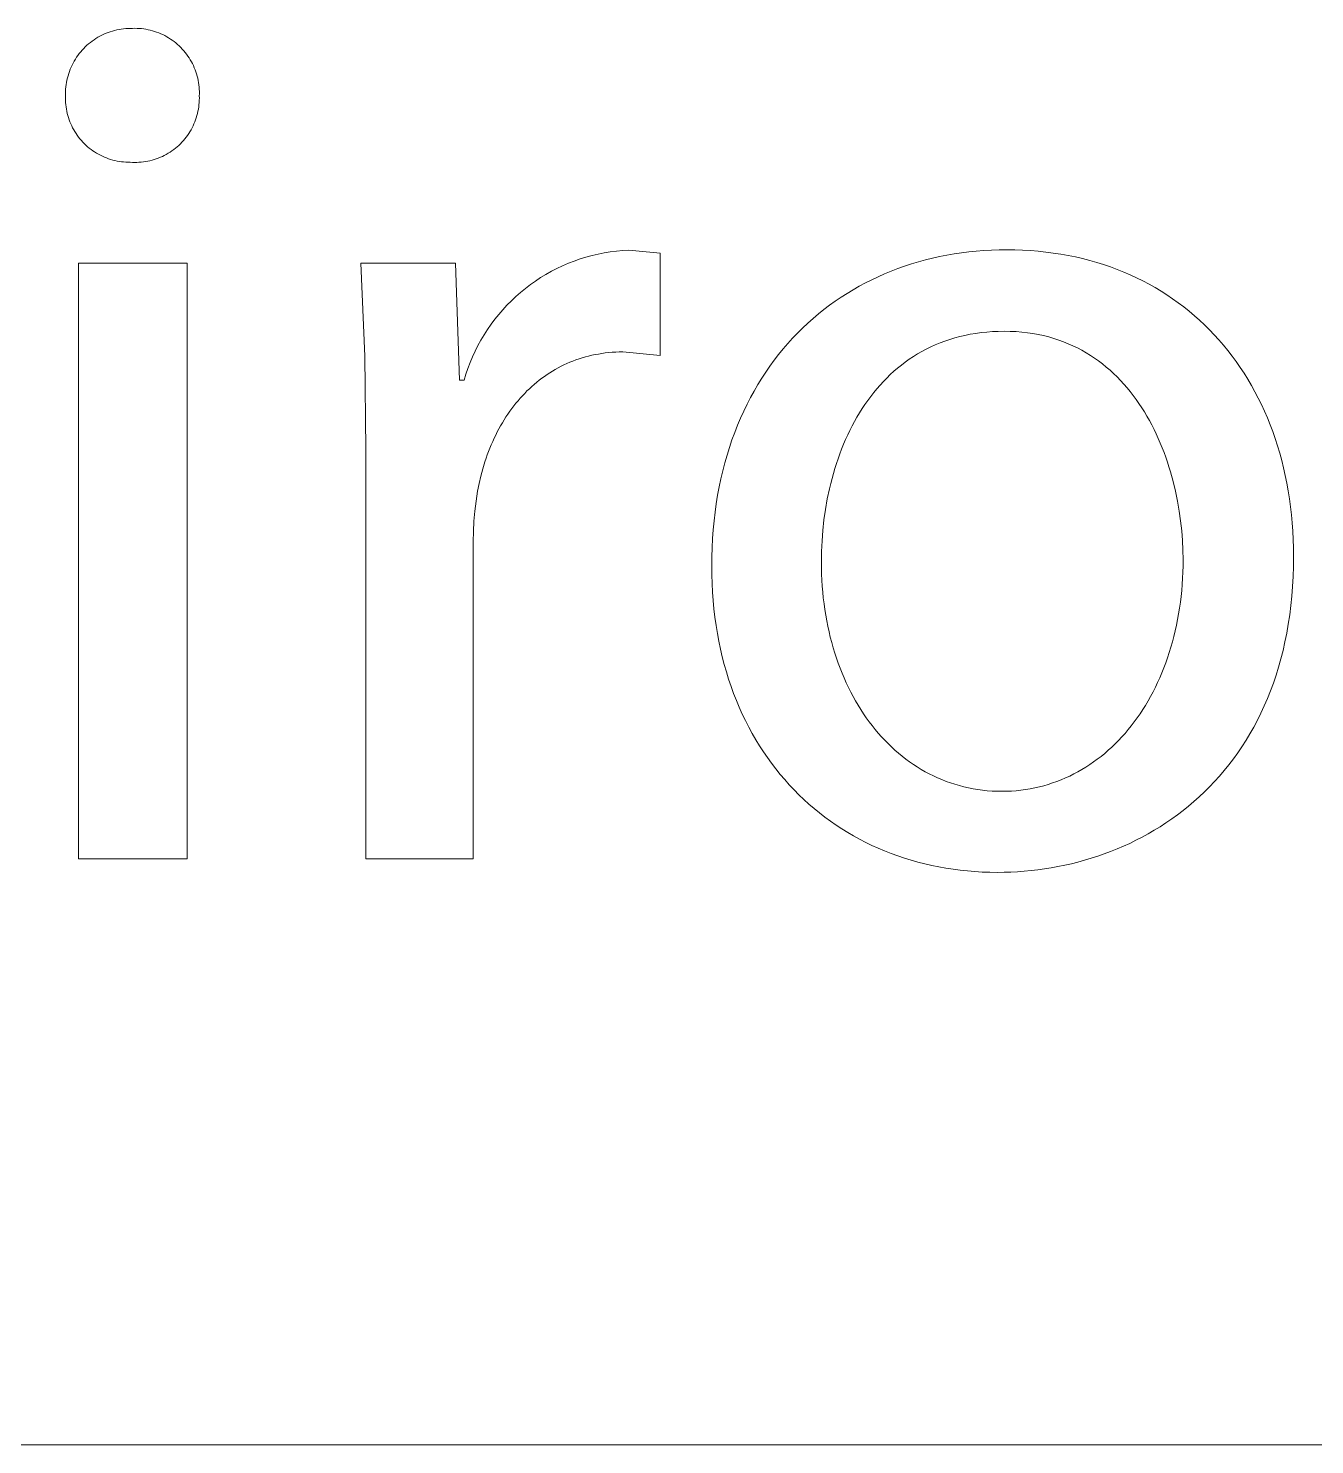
# Model space of a CAD drawing. Header units: millimetres. Extents: x 0 to 4030, y 0 to 2816.
# Drawn here: x 3224.49 to 3266.68, y 0 to 46.44 of the extents above; entities that cross this region are included whole.
import ezdxf

# ---------------------------------------------------------------- set-up
doc = ezdxf.new("R2010")
doc.units = ezdxf.units.MM
doc.header["$MEASUREMENT"] = 0
doc.layers.add('Domyślny', color=7, linetype='Continuous', true_color=0x000000)

msp = doc.modelspace()

# ---------------------------------------------------------------- linework, layer by layer
at = {"layer": 'Domyślny', "color": 18, "lineweight": 15, "true_color": 0x000000}
for p, q in [((3227.909, 46.439), (3227.982, 46.441)), ((3227.982, 46.441), (3228.055, 46.439)), ((3226.468, 45.932), (3226.526, 45.979)), ((3226.526, 45.979), (3226.585, 46.024)), ((3226.585, 46.024), (3226.646, 46.067)), ((3226.646, 46.067), (3226.708, 46.108)), ((3226.708, 46.108), (3226.771, 46.147)), ((3226.771, 46.147), (3226.836, 46.183)), ((3226.836, 46.183), (3226.902, 46.217)), ((3226.902, 46.217), (3226.97, 46.249)), ((3226.97, 46.249), (3227.038, 46.278)), ((3227.038, 46.278), (3227.107, 46.306)), ((3227.107, 46.306), (3227.177, 46.33)), ((3227.177, 46.33), (3227.248, 46.352)), ((3227.248, 46.352), (3227.32, 46.372)), ((3227.32, 46.372), (3227.392, 46.389)), ((3227.392, 46.389), (3227.465, 46.404)), ((3227.465, 46.404), (3227.538, 46.416)), ((3227.538, 46.416), (3227.612, 46.426)), ((3227.612, 46.426), (3227.686, 46.433)), ((3227.686, 46.433), (3227.76, 46.438)), ((3227.76, 46.438), (3227.835, 46.44)), ((3227.835, 46.44), (3227.909, 46.439)), ((3228.055, 46.439), (3228.128, 46.436)), ((3228.128, 46.436), (3228.2, 46.43)), ((3228.2, 46.43), (3228.273, 46.421)), ((3228.273, 46.421), (3228.345, 46.41)), ((3228.345, 46.41), (3228.416, 46.396)), ((3228.416, 46.396), (3228.487, 46.38)), ((3228.487, 46.38), (3228.558, 46.362)), ((3228.558, 46.362), (3228.628, 46.341)), ((3228.628, 46.341), (3228.697, 46.317)), ((3228.697, 46.317), (3228.765, 46.292)), ((3228.765, 46.292), (3228.832, 46.264)), ((3228.832, 46.264), (3228.898, 46.233)), ((3228.898, 46.233), (3228.964, 46.201)), ((3228.964, 46.201), (3229.028, 46.166)), ((3229.028, 46.166), (3229.09, 46.129)), ((3229.09, 46.129), (3229.152, 46.09)), ((3229.152, 46.09), (3229.212, 46.048)), ((3229.212, 46.048), (3229.271, 46.005)), ((3229.271, 46.005), (3229.328, 45.96)), ((3226.073, 45.49), (3226.115, 45.551)), ((3226.115, 45.551), (3226.16, 45.611)), ((3226.16, 45.611), (3226.206, 45.669)), ((3226.206, 45.669), (3226.255, 45.725)), ((3226.255, 45.725), (3226.306, 45.78)), ((3226.306, 45.78), (3226.358, 45.832)), ((3226.358, 45.832), (3226.412, 45.883)), ((3226.412, 45.883), (3226.468, 45.932)), ((3229.328, 45.96), (3229.383, 45.912)), ((3229.383, 45.912), (3229.437, 45.863)), ((3229.437, 45.863), (3229.489, 45.812)), ((3229.489, 45.812), (3229.539, 45.76)), ((3229.539, 45.76), (3229.588, 45.705)), ((3229.588, 45.705), (3229.634, 45.649)), ((3229.634, 45.649), (3229.679, 45.592)), ((3229.679, 45.592), (3229.722, 45.532)), ((3229.722, 45.532), (3229.762, 45.472)), ((3225.837, 45.028), (3225.864, 45.097)), ((3225.864, 45.097), (3225.893, 45.166)), ((3225.893, 45.166), (3225.924, 45.233)), ((3225.924, 45.233), (3225.958, 45.299)), ((3225.958, 45.299), (3225.994, 45.364)), ((3225.994, 45.364), (3226.032, 45.428)), ((3226.032, 45.428), (3226.073, 45.49)), ((3229.762, 45.472), (3229.801, 45.41)), ((3229.801, 45.41), (3229.837, 45.347)), ((3229.837, 45.347), (3229.871, 45.282)), ((3229.871, 45.282), (3229.903, 45.217)), ((3229.903, 45.217), (3229.932, 45.15)), ((3229.932, 45.15), (3229.96, 45.082)), ((3229.96, 45.082), (3229.984, 45.014)), ((3225.719, 44.522), (3225.729, 44.596)), ((3225.729, 44.596), (3225.74, 44.669)), ((3225.74, 44.669), (3225.755, 44.742)), ((3225.755, 44.742), (3225.772, 44.814)), ((3225.772, 44.814), (3225.791, 44.886)), ((3225.791, 44.886), (3225.813, 44.957)), ((3225.813, 44.957), (3225.837, 45.028)), ((3229.984, 45.014), (3230.007, 44.945)), ((3230.007, 44.945), (3230.027, 44.874)), ((3230.027, 44.874), (3230.045, 44.804)), ((3230.045, 44.804), (3230.06, 44.732)), ((3230.06, 44.732), (3230.073, 44.661)), ((3230.073, 44.661), (3230.083, 44.589)), ((3230.083, 44.589), (3230.091, 44.516)), ((3225.707, 44.299), (3225.709, 44.374)), ((3225.708, 44.225), (3225.707, 44.299)), ((3225.707, 44.153), (3225.708, 44.225)), ((3225.708, 44.08), (3225.707, 44.153)), ((3225.709, 44.374), (3225.713, 44.448)), ((3225.713, 44.448), (3225.719, 44.522)), ((3230.091, 44.516), (3230.096, 44.443)), ((3230.096, 44.443), (3230.099, 44.371)), ((3230.099, 44.298), (3230.097, 44.225)), ((3230.097, 44.225), (3230.098, 44.152)), ((3230.098, 44.152), (3230.097, 44.08)), ((3230.099, 44.371), (3230.099, 44.298)), ((3225.711, 44.008), (3225.708, 44.08)), ((3225.717, 43.936), (3225.711, 44.008)), ((3225.726, 43.864), (3225.717, 43.936)), ((3225.737, 43.793), (3225.726, 43.864)), ((3225.75, 43.722), (3225.737, 43.793)), ((3225.766, 43.651), (3225.75, 43.722)), ((3230.054, 43.721), (3230.038, 43.65)), ((3230.068, 43.792), (3230.054, 43.721)), ((3230.079, 43.864), (3230.068, 43.792)), ((3230.087, 43.936), (3230.079, 43.864)), ((3230.093, 44.008), (3230.087, 43.936)), ((3230.097, 44.08), (3230.093, 44.008)), ((3225.784, 43.581), (3225.766, 43.651)), ((3225.805, 43.512), (3225.784, 43.581)), ((3225.828, 43.444), (3225.805, 43.512)), ((3225.853, 43.376), (3225.828, 43.444)), ((3225.881, 43.309), (3225.853, 43.376)), ((3225.911, 43.244), (3225.881, 43.309)), ((3225.943, 43.179), (3225.911, 43.244)), ((3229.893, 43.242), (3229.861, 43.177)), ((3229.923, 43.308), (3229.893, 43.242)), ((3229.951, 43.375), (3229.923, 43.308)), ((3229.976, 43.442), (3229.951, 43.375)), ((3229.999, 43.511), (3229.976, 43.442)), ((3230.02, 43.58), (3229.999, 43.511)), ((3230.038, 43.65), (3230.02, 43.58)), ((3225.978, 43.115), (3225.943, 43.179)), ((3226.014, 43.053), (3225.978, 43.115)), ((3226.053, 42.992), (3226.014, 43.053)), ((3226.094, 42.932), (3226.053, 42.992)), ((3226.137, 42.874), (3226.094, 42.932)), ((3226.182, 42.818), (3226.137, 42.874)), ((3226.228, 42.763), (3226.182, 42.818)), ((3226.277, 42.709), (3226.228, 42.763)), ((3229.575, 42.76), (3229.527, 42.706)), ((3229.622, 42.815), (3229.575, 42.76)), ((3229.667, 42.872), (3229.622, 42.815)), ((3229.71, 42.93), (3229.667, 42.872)), ((3229.751, 42.99), (3229.71, 42.93)), ((3229.79, 43.051), (3229.751, 42.99)), ((3229.826, 43.113), (3229.79, 43.051)), ((3229.861, 43.177), (3229.826, 43.113)), ((3226.328, 42.657), (3226.277, 42.709)), ((3226.38, 42.607), (3226.328, 42.657)), ((3226.434, 42.559), (3226.38, 42.607)), ((3226.489, 42.513), (3226.434, 42.559)), ((3226.546, 42.469), (3226.489, 42.513)), ((3226.605, 42.426), (3226.546, 42.469)), ((3226.665, 42.386), (3226.605, 42.426)), ((3226.726, 42.348), (3226.665, 42.386)), ((3226.789, 42.312), (3226.726, 42.348)), ((3226.853, 42.278), (3226.789, 42.312)), ((3226.918, 42.246), (3226.853, 42.278)), ((3228.95, 42.274), (3228.885, 42.242)), ((3229.014, 42.308), (3228.95, 42.274)), ((3229.077, 42.344), (3229.014, 42.308)), ((3229.138, 42.382), (3229.077, 42.344)), ((3229.199, 42.423), (3229.138, 42.382)), ((3229.257, 42.465), (3229.199, 42.423)), ((3229.314, 42.51), (3229.257, 42.465)), ((3229.37, 42.556), (3229.314, 42.51)), ((3229.424, 42.604), (3229.37, 42.556)), ((3229.476, 42.654), (3229.424, 42.604)), ((3229.527, 42.706), (3229.476, 42.654)), ((3226.984, 42.217), (3226.918, 42.246)), ((3227.051, 42.19), (3226.984, 42.217)), ((3227.119, 42.165), (3227.051, 42.19)), ((3227.187, 42.143), (3227.119, 42.165)), ((3227.257, 42.123), (3227.187, 42.143)), ((3227.327, 42.105), (3227.257, 42.123)), ((3227.398, 42.09), (3227.327, 42.105)), ((3227.469, 42.077), (3227.398, 42.09)), ((3227.54, 42.067), (3227.469, 42.077)), ((3227.612, 42.059), (3227.54, 42.067)), ((3227.684, 42.054), (3227.612, 42.059)), ((3227.756, 42.051), (3227.684, 42.054)), ((3227.829, 42.051), (3227.756, 42.051)), ((3227.901, 42.046), (3227.829, 42.051)), ((3227.973, 42.044), (3227.901, 42.046)), ((3228.046, 42.045), (3227.973, 42.044)), ((3228.118, 42.048), (3228.046, 42.045)), ((3228.19, 42.053), (3228.118, 42.048)), ((3228.262, 42.061), (3228.19, 42.053)), ((3228.334, 42.072), (3228.262, 42.061)), ((3228.405, 42.085), (3228.334, 42.072)), ((3228.476, 42.1), (3228.405, 42.085)), ((3228.546, 42.118), (3228.476, 42.1)), ((3228.615, 42.138), (3228.546, 42.118)), ((3228.684, 42.16), (3228.615, 42.138)), ((3228.752, 42.185), (3228.684, 42.16)), ((3228.819, 42.213), (3228.752, 42.185)), ((3228.885, 42.242), (3228.819, 42.213)), ((3242.977, 38.993), (3243.176, 39.04)), ((3243.176, 39.04), (3243.376, 39.08)), ((3243.376, 39.08), (3243.578, 39.113)), ((3243.578, 39.113), (3243.781, 39.139)), ((3243.781, 39.139), (3243.984, 39.159)), ((3243.984, 39.159), (3244.188, 39.171)), ((3244.188, 39.171), (3245.208, 39.063)), ((3245.208, 39.063), (3245.208, 35.708)), ((3254.615, 39.002), (3254.853, 39.043)), ((3254.853, 39.043), (3255.094, 39.079)), ((3255.094, 39.079), (3255.337, 39.109)), ((3255.337, 39.109), (3255.582, 39.134)), ((3255.582, 39.134), (3255.829, 39.154)), ((3255.829, 39.154), (3256.077, 39.168)), ((3256.077, 39.168), (3256.327, 39.176)), ((3256.327, 39.176), (3256.58, 39.179)), ((3256.58, 39.179), (3256.841, 39.176)), ((3256.841, 39.176), (3257.1, 39.167)), ((3257.1, 39.167), (3257.356, 39.152)), ((3257.356, 39.152), (3257.61, 39.131)), ((3257.61, 39.131), (3257.86, 39.105)), ((3257.86, 39.105), (3258.108, 39.073)), ((3258.108, 39.073), (3258.353, 39.035)), ((3258.353, 39.035), (3258.594, 38.992)), ((3226.138, 38.736), (3229.694, 38.736)), ((3226.138, 19.209), (3226.138, 38.736)), ((3229.694, 38.736), (3229.694, 19.209)), ((3235.524, 35.689), (3235.398, 38.741)), ((3235.398, 38.741), (3238.498, 38.741)), ((3238.498, 38.741), (3238.632, 34.903)), ((3241.646, 38.473), (3241.828, 38.567)), ((3241.828, 38.567), (3242.013, 38.655)), ((3242.013, 38.655), (3242.201, 38.735)), ((3242.201, 38.735), (3242.391, 38.81)), ((3242.391, 38.81), (3242.584, 38.878)), ((3242.584, 38.878), (3242.779, 38.938)), ((3242.779, 38.938), (3242.977, 38.993)), ((3252.792, 38.479), (3253.01, 38.563)), ((3253.01, 38.563), (3253.232, 38.641)), ((3253.232, 38.641), (3253.456, 38.714)), ((3253.456, 38.714), (3253.683, 38.783)), ((3253.683, 38.783), (3253.912, 38.845)), ((3253.912, 38.845), (3254.144, 38.903)), ((3254.144, 38.903), (3254.378, 38.955)), ((3254.378, 38.955), (3254.615, 39.002)), ((3258.594, 38.992), (3258.833, 38.943)), ((3258.833, 38.943), (3259.069, 38.888)), ((3259.069, 38.888), (3259.301, 38.828)), ((3259.301, 38.828), (3259.531, 38.763)), ((3259.531, 38.763), (3259.757, 38.692)), ((3259.757, 38.692), (3259.98, 38.616)), ((3259.98, 38.616), (3260.2, 38.535)), ((3240.956, 38.037), (3241.122, 38.155)), ((3241.122, 38.155), (3241.293, 38.267)), ((3241.293, 38.267), (3241.468, 38.373)), ((3241.468, 38.373), (3241.646, 38.473)), ((3251.74, 37.982), (3251.945, 38.092)), ((3251.945, 38.092), (3252.152, 38.196)), ((3252.152, 38.196), (3252.362, 38.296)), ((3252.362, 38.296), (3252.575, 38.39)), ((3252.575, 38.39), (3252.792, 38.479)), ((3260.2, 38.535), (3260.416, 38.448)), ((3260.416, 38.448), (3260.629, 38.356)), ((3260.629, 38.356), (3260.839, 38.259)), ((3260.839, 38.259), (3261.045, 38.157)), ((3261.045, 38.157), (3261.247, 38.05)), ((3240.332, 37.508), (3240.481, 37.648)), ((3240.481, 37.648), (3240.635, 37.783)), ((3240.635, 37.783), (3240.793, 37.913)), ((3240.793, 37.913), (3240.956, 38.037)), ((3250.956, 37.493), (3251.147, 37.623)), ((3251.147, 37.623), (3251.342, 37.748)), ((3251.342, 37.748), (3251.539, 37.868)), ((3251.539, 37.868), (3251.74, 37.982)), ((3261.247, 38.05), (3261.446, 37.938)), ((3261.446, 37.938), (3261.642, 37.821)), ((3261.642, 37.821), (3261.833, 37.699)), ((3261.833, 37.699), (3262.021, 37.573)), ((3239.916, 37.058), (3240.049, 37.213)), ((3240.049, 37.213), (3240.188, 37.363)), ((3240.188, 37.363), (3240.332, 37.508)), ((3250.403, 37.075), (3250.584, 37.219)), ((3250.584, 37.219), (3250.768, 37.359)), ((3250.768, 37.359), (3250.956, 37.493)), ((3262.021, 37.573), (3262.206, 37.441)), ((3262.206, 37.441), (3262.386, 37.305)), ((3262.386, 37.305), (3262.563, 37.165)), ((3262.563, 37.165), (3262.736, 37.019)), ((3239.549, 36.567), (3239.665, 36.735)), ((3239.665, 36.735), (3239.788, 36.899)), ((3239.788, 36.899), (3239.916, 37.058)), ((3249.884, 36.612), (3250.053, 36.771)), ((3250.053, 36.771), (3250.226, 36.925)), ((3250.226, 36.925), (3250.403, 37.075)), ((3262.736, 37.019), (3262.905, 36.869)), ((3262.905, 36.869), (3263.069, 36.715)), ((3263.069, 36.715), (3263.23, 36.556)), ((3239.333, 36.219), (3239.438, 36.395)), ((3239.438, 36.395), (3239.549, 36.567)), ((3249.399, 36.105), (3249.557, 36.279)), ((3249.557, 36.279), (3249.718, 36.448)), ((3249.718, 36.448), (3249.884, 36.612)), ((3254.708, 36.239), (3254.548, 36.185)), ((3254.872, 36.289), (3254.708, 36.239)), ((3255.039, 36.334), (3254.872, 36.289)), ((3255.21, 36.374), (3255.039, 36.334)), ((3255.384, 36.409), (3255.21, 36.374)), ((3255.561, 36.439), (3255.384, 36.409)), ((3255.742, 36.464), (3255.561, 36.439)), ((3255.926, 36.483), (3255.742, 36.464)), ((3256.113, 36.497), (3255.926, 36.483)), ((3256.304, 36.505), (3256.113, 36.497)), ((3256.499, 36.508), (3256.304, 36.505)), ((3256.694, 36.505), (3256.499, 36.508)), ((3256.885, 36.496), (3256.694, 36.505)), ((3257.073, 36.481), (3256.885, 36.496)), ((3257.257, 36.46), (3257.073, 36.481)), ((3257.438, 36.434), (3257.257, 36.46)), ((3257.614, 36.402), (3257.438, 36.434)), ((3257.787, 36.364), (3257.614, 36.402)), ((3257.957, 36.322), (3257.787, 36.364)), ((3258.123, 36.274), (3257.957, 36.322)), ((3258.286, 36.221), (3258.123, 36.274)), ((3263.23, 36.556), (3263.387, 36.392)), ((3263.387, 36.392), (3263.54, 36.224)), ((3263.54, 36.224), (3263.688, 36.052)), ((3239.057, 35.672), (3239.143, 35.857)), ((3239.143, 35.857), (3239.235, 36.04)), ((3239.235, 36.04), (3239.333, 36.219)), ((3243.191, 35.762), (3243.082, 35.742)), ((3243.301, 35.78), (3243.191, 35.762)), ((3243.413, 35.795), (3243.301, 35.78)), ((3243.525, 35.807), (3243.413, 35.795)), ((3243.639, 35.817), (3243.525, 35.807)), ((3243.754, 35.823), (3243.639, 35.817)), ((3243.87, 35.828), (3243.754, 35.823)), ((3243.987, 35.829), (3243.87, 35.828)), ((3245.208, 35.708), (3243.987, 35.829)), ((3249.096, 35.744), (3249.246, 35.927)), ((3249.246, 35.927), (3249.399, 36.105)), ((3253.655, 35.763), (3253.517, 35.678)), ((3253.795, 35.844), (3253.655, 35.763)), ((3253.939, 35.921), (3253.795, 35.844)), ((3254.086, 35.994), (3253.939, 35.921)), ((3254.237, 36.062), (3254.086, 35.994)), ((3254.391, 36.126), (3254.237, 36.062)), ((3254.548, 36.185), (3254.391, 36.126)), ((3258.445, 36.163), (3258.286, 36.221)), ((3258.6, 36.1), (3258.445, 36.163)), ((3258.752, 36.032), (3258.6, 36.1)), ((3258.901, 35.96), (3258.752, 36.032)), ((3259.046, 35.883), (3258.901, 35.96)), ((3259.188, 35.802), (3259.046, 35.883)), ((3259.326, 35.717), (3259.188, 35.802)), ((3263.688, 36.052), (3263.833, 35.876)), ((3263.833, 35.876), (3263.973, 35.695)), ((3235.559, 32.635), (3235.524, 35.689)), ((3238.905, 35.292), (3238.978, 35.483)), ((3238.978, 35.483), (3239.057, 35.672)), ((3241.867, 35.309), (3241.774, 35.257)), ((3241.961, 35.358), (3241.867, 35.309)), ((3242.057, 35.405), (3241.961, 35.358)), ((3242.154, 35.449), (3242.057, 35.405)), ((3242.252, 35.492), (3242.154, 35.449)), ((3242.351, 35.531), (3242.252, 35.492)), ((3242.452, 35.569), (3242.351, 35.531)), ((3242.554, 35.604), (3242.452, 35.569)), ((3242.657, 35.637), (3242.554, 35.604)), ((3242.761, 35.667), (3242.657, 35.637)), ((3242.867, 35.695), (3242.761, 35.667)), ((3242.974, 35.72), (3242.867, 35.695)), ((3243.082, 35.742), (3242.974, 35.72)), ((3248.674, 35.167), (3248.811, 35.364)), ((3248.811, 35.364), (3248.951, 35.556)), ((3248.951, 35.556), (3249.096, 35.744)), ((3253, 35.298), (3252.879, 35.194)), ((3253.125, 35.399), (3253, 35.298)), ((3253.252, 35.496), (3253.125, 35.399)), ((3253.383, 35.589), (3253.252, 35.496)), ((3253.517, 35.678), (3253.383, 35.589)), ((3259.461, 35.627), (3259.326, 35.717)), ((3259.592, 35.534), (3259.461, 35.627)), ((3259.721, 35.436), (3259.592, 35.534)), ((3259.846, 35.335), (3259.721, 35.436)), ((3259.967, 35.23), (3259.846, 35.335)), ((3263.973, 35.695), (3264.109, 35.511)), ((3264.109, 35.511), (3264.24, 35.322)), ((3264.24, 35.322), (3264.367, 35.129)), ((3238.632, 34.903), (3238.78, 34.903)), ((3238.78, 34.903), (3238.839, 35.099)), ((3238.839, 35.099), (3238.905, 35.292)), ((3241.163, 34.836), (3241.081, 34.767)), ((3241.246, 34.902), (3241.163, 34.836)), ((3241.331, 34.967), (3241.246, 34.902)), ((3241.417, 35.029), (3241.331, 34.967)), ((3241.504, 35.089), (3241.417, 35.029)), ((3241.593, 35.147), (3241.504, 35.089)), ((3241.683, 35.203), (3241.593, 35.147)), ((3241.774, 35.257), (3241.683, 35.203)), ((3248.415, 34.759), (3248.542, 34.965)), ((3248.542, 34.965), (3248.674, 35.167)), ((3252.534, 34.86), (3252.426, 34.742)), ((3252.646, 34.975), (3252.534, 34.86)), ((3252.761, 35.086), (3252.646, 34.975)), ((3252.879, 35.194), (3252.761, 35.086)), ((3260.086, 35.121), (3259.967, 35.23)), ((3260.201, 35.009), (3260.086, 35.121)), ((3260.313, 34.894), (3260.201, 35.009)), ((3260.421, 34.775), (3260.313, 34.894)), ((3264.367, 35.129), (3264.49, 34.932)), ((3264.49, 34.932), (3264.608, 34.731)), ((3240.695, 34.394), (3240.622, 34.313)), ((3240.769, 34.472), (3240.695, 34.394)), ((3240.845, 34.549), (3240.769, 34.472)), ((3240.922, 34.624), (3240.845, 34.549)), ((3241.001, 34.696), (3240.922, 34.624)), ((3241.081, 34.767), (3241.001, 34.696)), ((3248.174, 34.333), (3248.292, 34.548)), ((3248.292, 34.548), (3248.415, 34.759)), ((3252.119, 34.37), (3252.022, 34.24)), ((3252.218, 34.497), (3252.119, 34.37)), ((3252.32, 34.621), (3252.218, 34.497)), ((3252.426, 34.742), (3252.32, 34.621)), ((3260.527, 34.653), (3260.421, 34.775)), ((3260.629, 34.528), (3260.527, 34.653)), ((3260.728, 34.401), (3260.629, 34.528)), ((3260.824, 34.27), (3260.728, 34.401)), ((3264.608, 34.731), (3264.722, 34.526)), ((3264.722, 34.526), (3264.831, 34.317)), ((3240.346, 33.973), (3240.281, 33.883)), ((3240.413, 34.061), (3240.346, 33.973)), ((3240.481, 34.147), (3240.413, 34.061)), ((3240.551, 34.231), (3240.481, 34.147)), ((3240.622, 34.313), (3240.551, 34.231)), ((3247.952, 33.888), (3248.061, 34.113)), ((3248.061, 34.113), (3248.174, 34.333)), ((3251.839, 33.972), (3251.752, 33.834)), ((3251.929, 34.107), (3251.839, 33.972)), ((3252.022, 34.24), (3251.929, 34.107)), ((3260.917, 34.137), (3260.824, 34.27)), ((3261.007, 34.002), (3260.917, 34.137)), ((3261.093, 33.864), (3261.007, 34.002)), ((3264.831, 34.317), (3264.935, 34.104)), ((3264.935, 34.104), (3265.035, 33.888)), ((3240.036, 33.508), (3239.979, 33.41)), ((3240.095, 33.604), (3240.036, 33.508)), ((3240.155, 33.699), (3240.095, 33.604)), ((3240.217, 33.792), (3240.155, 33.699)), ((3240.281, 33.883), (3240.217, 33.792)), ((3247.75, 33.426), (3247.849, 33.66)), ((3247.849, 33.66), (3247.952, 33.888)), ((3251.588, 33.55), (3251.51, 33.405)), ((3251.668, 33.693), (3251.588, 33.55)), ((3251.752, 33.834), (3251.668, 33.693)), ((3261.177, 33.723), (3261.093, 33.864)), ((3261.258, 33.581), (3261.177, 33.723)), ((3261.335, 33.436), (3261.258, 33.581)), ((3265.035, 33.888), (3265.13, 33.668)), ((3265.13, 33.668), (3265.221, 33.444)), ((3265.221, 33.444), (3265.306, 33.217)), ((3239.768, 33.001), (3239.719, 32.895)), ((3239.818, 33.106), (3239.768, 33.001)), ((3239.87, 33.209), (3239.818, 33.106)), ((3239.924, 33.31), (3239.87, 33.209)), ((3239.979, 33.41), (3239.924, 33.31)), ((3247.568, 32.946), (3247.657, 33.189)), ((3247.657, 33.189), (3247.75, 33.426)), ((3251.363, 33.107), (3251.294, 32.956)), ((3251.435, 33.257), (3251.363, 33.107)), ((3251.51, 33.405), (3251.435, 33.257)), ((3261.41, 33.29), (3261.335, 33.436)), ((3261.481, 33.141), (3261.41, 33.29)), ((3261.55, 32.991), (3261.481, 33.141)), ((3261.616, 32.84), (3261.55, 32.991)), ((3265.306, 33.217), (3265.387, 32.986)), ((3265.387, 32.986), (3265.463, 32.751)), ((3235.559, 19.214), (3235.559, 32.635)), ((3239.583, 32.568), (3239.541, 32.457)), ((3239.627, 32.679), (3239.583, 32.568)), ((3239.672, 32.788), (3239.627, 32.679)), ((3239.719, 32.895), (3239.672, 32.788)), ((3247.407, 32.449), (3247.485, 32.7)), ((3247.485, 32.7), (3247.568, 32.946)), ((3251.165, 32.646), (3251.105, 32.489)), ((3251.228, 32.802), (3251.165, 32.646)), ((3251.294, 32.956), (3251.228, 32.802)), ((3261.679, 32.686), (3261.616, 32.84)), ((3261.738, 32.532), (3261.679, 32.686)), ((3261.795, 32.376), (3261.738, 32.532)), ((3265.463, 32.751), (3265.534, 32.513)), ((3265.534, 32.513), (3265.6, 32.272)), ((3239.463, 32.229), (3239.392, 31.996)), ((3239.501, 32.343), (3239.463, 32.229)), ((3239.541, 32.457), (3239.501, 32.343)), ((3247.267, 31.935), (3247.334, 32.194)), ((3247.334, 32.194), (3247.407, 32.449)), ((3250.994, 32.169), (3250.942, 32.007)), ((3251.048, 32.33), (3250.994, 32.169)), ((3251.105, 32.489), (3251.048, 32.33)), ((3261.85, 32.219), (3261.795, 32.376)), ((3261.901, 32.061), (3261.85, 32.219)), ((3261.949, 31.902), (3261.901, 32.061)), ((3265.6, 32.272), (3265.661, 32.027)), ((3239.328, 31.757), (3239.272, 31.514)), ((3239.392, 31.996), (3239.328, 31.757)), ((3247.148, 31.403), (3247.205, 31.671)), ((3247.205, 31.671), (3247.267, 31.935)), ((3250.849, 31.678), (3250.806, 31.512)), ((3250.894, 31.843), (3250.849, 31.678)), ((3250.942, 32.007), (3250.894, 31.843)), ((3262.038, 31.582), (3261.949, 31.902)), ((3262.116, 31.26), (3262.038, 31.582)), ((3265.661, 32.027), (3265.717, 31.779)), ((3265.717, 31.779), (3265.768, 31.528)), ((3239.223, 31.266), (3239.175, 30.938)), ((3239.272, 31.514), (3239.223, 31.266)), ((3247.053, 30.854), (3247.098, 31.131)), ((3247.098, 31.131), (3247.148, 31.403)), ((3250.766, 31.345), (3250.695, 31.008)), ((3250.806, 31.512), (3250.766, 31.345)), ((3262.183, 30.936), (3262.116, 31.26)), ((3265.768, 31.528), (3265.813, 31.273)), ((3265.813, 31.273), (3265.854, 31.016)), ((3239.175, 30.938), (3239.136, 30.608)), ((3247.014, 30.574), (3247.053, 30.854)), ((3250.635, 30.667), (3250.586, 30.324)), ((3250.695, 31.008), (3250.635, 30.667)), ((3262.239, 30.612), (3262.183, 30.936)), ((3265.854, 31.016), (3265.889, 30.755)), ((3265.889, 30.755), (3265.919, 30.491)), ((3239.106, 30.278), (3239.086, 29.947)), ((3239.136, 30.608), (3239.106, 30.278)), ((3246.953, 30), (3246.98, 30.289)), ((3246.98, 30.289), (3247.014, 30.574)), ((3250.586, 30.324), (3250.548, 29.978)), ((3262.284, 30.289), (3262.239, 30.612)), ((3262.319, 29.967), (3262.284, 30.289)), ((3265.919, 30.491), (3265.943, 30.224)), ((3265.943, 30.224), (3265.963, 29.954)), ((3239.086, 29.947), (3239.075, 29.615)), ((3246.931, 29.708), (3246.953, 30)), ((3250.548, 29.978), (3250.521, 29.632)), ((3262.344, 29.647), (3262.319, 29.967)), ((3265.963, 29.954), (3265.976, 29.681)), ((3239.075, 29.615), (3239.075, 19.214)), ((3246.906, 29.11), (3246.916, 29.411)), ((3246.916, 29.411), (3246.931, 29.708)), ((3250.505, 29.285), (3250.5, 28.939)), ((3250.521, 29.632), (3250.505, 29.285)), ((3262.359, 29.331), (3262.344, 29.647)), ((3262.364, 29.019), (3262.359, 29.331)), ((3265.976, 29.681), (3265.985, 29.405)), ((3265.985, 29.405), (3265.987, 29.127)), ((3246.903, 28.805), (3246.906, 29.11)), ((3246.906, 28.517), (3246.903, 28.805)), ((3250.5, 28.939), (3250.502, 28.739)), ((3262.356, 28.61), (3262.362, 28.814)), ((3262.362, 28.814), (3262.364, 29.019)), ((3265.987, 29.127), (3265.984, 28.792)), ((3246.915, 28.233), (3246.906, 28.517)), ((3250.502, 28.739), (3250.507, 28.541)), ((3250.507, 28.541), (3250.516, 28.344)), ((3250.516, 28.344), (3250.529, 28.149)), ((3262.334, 28.209), (3262.347, 28.408)), ((3262.347, 28.408), (3262.356, 28.61)), ((3265.973, 28.463), (3265.955, 28.14)), ((3265.984, 28.792), (3265.973, 28.463)), ((3246.93, 27.952), (3246.915, 28.233)), ((3246.95, 27.675), (3246.93, 27.952)), ((3250.529, 28.149), (3250.545, 27.956)), ((3250.545, 27.956), (3250.564, 27.764)), ((3262.298, 27.815), (3262.318, 28.011)), ((3262.318, 28.011), (3262.334, 28.209)), ((3265.955, 28.14), (3265.93, 27.823)), ((3246.977, 27.401), (3246.95, 27.675)), ((3247.008, 27.13), (3246.977, 27.401)), ((3250.564, 27.764), (3250.587, 27.574)), ((3250.587, 27.574), (3250.613, 27.387)), ((3262.217, 27.239), (3262.248, 27.429)), ((3262.248, 27.429), (3262.275, 27.621)), ((3262.275, 27.621), (3262.298, 27.815)), ((3265.898, 27.511), (3265.86, 27.206)), ((3265.93, 27.823), (3265.898, 27.511)), ((3247.046, 26.864), (3247.008, 27.13)), ((3250.613, 27.387), (3250.642, 27.201)), ((3250.642, 27.201), (3250.675, 27.017)), ((3250.675, 27.017), (3250.711, 26.835)), ((3262.146, 26.867), (3262.184, 27.052)), ((3262.184, 27.052), (3262.217, 27.239)), ((3265.86, 27.206), (3265.815, 26.906)), ((3247.089, 26.601), (3247.046, 26.864)), ((3247.137, 26.341), (3247.089, 26.601)), ((3250.711, 26.835), (3250.751, 26.655)), ((3250.751, 26.655), (3250.793, 26.478)), ((3250.793, 26.478), (3250.839, 26.302)), ((3262.016, 26.325), (3262.062, 26.503)), ((3262.062, 26.503), (3262.106, 26.684)), ((3262.106, 26.684), (3262.146, 26.867)), ((3265.763, 26.612), (3265.705, 26.324)), ((3265.815, 26.906), (3265.763, 26.612)), ((3247.191, 26.086), (3247.137, 26.341)), ((3247.25, 25.834), (3247.191, 26.086)), ((3250.839, 26.302), (3250.888, 26.129)), ((3250.888, 26.129), (3250.94, 25.958)), ((3261.912, 25.975), (3261.966, 26.149)), ((3261.966, 26.149), (3262.016, 26.325)), ((3265.641, 26.042), (3265.571, 25.765)), ((3265.705, 26.324), (3265.641, 26.042)), ((3247.315, 25.586), (3247.25, 25.834)), ((3247.384, 25.341), (3247.315, 25.586)), ((3250.94, 25.958), (3250.995, 25.79)), ((3250.995, 25.79), (3251.053, 25.624)), ((3251.053, 25.624), (3251.114, 25.46)), ((3261.734, 25.47), (3261.797, 25.636)), ((3261.797, 25.636), (3261.856, 25.804)), ((3261.856, 25.804), (3261.912, 25.975)), ((3265.571, 25.765), (3265.494, 25.494)), ((3247.459, 25.101), (3247.384, 25.341)), ((3247.539, 24.864), (3247.459, 25.101)), ((3251.114, 25.46), (3251.178, 25.299)), ((3251.178, 25.299), (3251.245, 25.14)), ((3251.245, 25.14), (3251.315, 24.984)), ((3261.529, 24.989), (3261.6, 25.146)), ((3261.6, 25.146), (3261.669, 25.307)), ((3261.669, 25.307), (3261.734, 25.47)), ((3265.412, 25.229), (3265.324, 24.97)), ((3265.494, 25.494), (3265.412, 25.229)), ((3247.623, 24.632), (3247.539, 24.864)), ((3247.713, 24.403), (3247.623, 24.632)), ((3251.315, 24.984), (3251.388, 24.83)), ((3251.388, 24.83), (3251.463, 24.679)), ((3251.463, 24.679), (3251.542, 24.531)), ((3261.298, 24.532), (3261.378, 24.681)), ((3261.378, 24.681), (3261.455, 24.834)), ((3261.455, 24.834), (3261.529, 24.989)), ((3265.231, 24.716), (3265.132, 24.467)), ((3265.324, 24.97), (3265.231, 24.716)), ((3247.808, 24.178), (3247.713, 24.403)), ((3247.907, 23.957), (3247.808, 24.178)), ((3251.542, 24.531), (3251.623, 24.386)), ((3251.623, 24.386), (3251.707, 24.244)), ((3251.707, 24.244), (3251.793, 24.104)), ((3261.042, 24.102), (3261.13, 24.242)), ((3261.13, 24.242), (3261.216, 24.386)), ((3261.216, 24.386), (3261.298, 24.532)), ((3265.027, 24.225), (3264.917, 23.988)), ((3265.132, 24.467), (3265.027, 24.225)), ((3248.011, 23.741), (3247.907, 23.957)), ((3248.12, 23.528), (3248.011, 23.741)), ((3251.793, 24.104), (3251.882, 23.967)), ((3251.882, 23.967), (3251.974, 23.834)), ((3251.974, 23.834), (3252.069, 23.703)), ((3252.069, 23.703), (3252.166, 23.576)), ((3260.664, 23.571), (3260.763, 23.699)), ((3260.763, 23.699), (3260.858, 23.83)), ((3260.858, 23.83), (3260.952, 23.964)), ((3260.952, 23.964), (3261.042, 24.102)), ((3264.802, 23.756), (3264.683, 23.53)), ((3264.917, 23.988), (3264.802, 23.756)), ((3248.233, 23.32), (3248.12, 23.528)), ((3248.351, 23.115), (3248.233, 23.32)), ((3252.166, 23.576), (3252.265, 23.451)), ((3252.265, 23.451), (3252.367, 23.33)), ((3252.367, 23.33), (3252.472, 23.212)), ((3260.355, 23.206), (3260.46, 23.324)), ((3260.46, 23.324), (3260.564, 23.446)), ((3260.564, 23.446), (3260.664, 23.571)), ((3264.558, 23.31), (3264.428, 23.095)), ((3264.683, 23.53), (3264.558, 23.31)), ((3248.473, 22.915), (3248.351, 23.115)), ((3248.6, 22.72), (3248.473, 22.915)), ((3252.472, 23.212), (3252.579, 23.097)), ((3252.579, 23.097), (3252.688, 22.986)), ((3252.688, 22.986), (3252.8, 22.878)), ((3252.8, 22.878), (3252.914, 22.773)), ((3252.914, 22.773), (3253.03, 22.672)), ((3259.792, 22.666), (3259.909, 22.767)), ((3259.909, 22.767), (3260.024, 22.872)), ((3260.024, 22.872), (3260.136, 22.98)), ((3260.136, 22.98), (3260.247, 23.091)), ((3260.247, 23.091), (3260.355, 23.206)), ((3264.294, 22.885), (3264.155, 22.681)), ((3264.428, 23.095), (3264.294, 22.885)), ((3248.731, 22.528), (3248.6, 22.72)), ((3248.866, 22.341), (3248.731, 22.528)), ((3249.006, 22.158), (3248.866, 22.341)), ((3253.03, 22.672), (3253.149, 22.575)), ((3253.149, 22.575), (3253.269, 22.481)), ((3253.269, 22.481), (3253.392, 22.391)), ((3253.392, 22.391), (3253.517, 22.304)), ((3253.517, 22.304), (3253.645, 22.221)), ((3259.174, 22.216), (3259.302, 22.298)), ((3259.302, 22.298), (3259.428, 22.385)), ((3259.428, 22.385), (3259.551, 22.475)), ((3259.551, 22.475), (3259.672, 22.569)), ((3259.672, 22.569), (3259.792, 22.666)), ((3264.012, 22.483), (3263.864, 22.29)), ((3264.155, 22.681), (3264.012, 22.483)), ((3249.149, 21.979), (3249.006, 22.158)), ((3249.297, 21.805), (3249.149, 21.979)), ((3253.645, 22.221), (3253.774, 22.142)), ((3253.774, 22.142), (3253.905, 22.067)), ((3253.905, 22.067), (3254.039, 21.996)), ((3254.039, 21.996), (3254.174, 21.928)), ((3254.174, 21.928), (3254.311, 21.865)), ((3254.311, 21.865), (3254.45, 21.805)), ((3258.369, 21.802), (3258.508, 21.861)), ((3258.508, 21.861), (3258.645, 21.924)), ((3258.645, 21.924), (3258.78, 21.991)), ((3258.78, 21.991), (3258.913, 22.062)), ((3258.913, 22.062), (3259.045, 22.137)), ((3259.045, 22.137), (3259.174, 22.216)), ((3263.557, 21.92), (3263.397, 21.743)), ((3263.713, 22.102), (3263.557, 21.92)), ((3263.864, 22.29), (3263.713, 22.102)), ((3249.449, 21.635), (3249.297, 21.805)), ((3249.604, 21.47), (3249.449, 21.635)), ((3249.764, 21.31), (3249.604, 21.47)), ((3254.45, 21.805), (3254.592, 21.75)), ((3254.592, 21.75), (3254.734, 21.699)), ((3254.734, 21.699), (3254.879, 21.652)), ((3254.879, 21.652), (3255.026, 21.609)), ((3255.026, 21.609), (3255.174, 21.571)), ((3255.174, 21.571), (3255.324, 21.536)), ((3255.324, 21.536), (3255.475, 21.507)), ((3255.475, 21.507), (3255.629, 21.481)), ((3255.629, 21.481), (3255.784, 21.461)), ((3255.784, 21.461), (3255.94, 21.444)), ((3255.94, 21.444), (3256.098, 21.433)), ((3256.098, 21.433), (3256.258, 21.426)), ((3256.258, 21.426), (3256.418, 21.423)), ((3256.418, 21.423), (3256.577, 21.426)), ((3256.577, 21.426), (3256.734, 21.433)), ((3256.734, 21.433), (3256.89, 21.444)), ((3256.89, 21.444), (3257.045, 21.46)), ((3257.045, 21.46), (3257.198, 21.481)), ((3257.198, 21.481), (3257.35, 21.506)), ((3257.35, 21.506), (3257.5, 21.535)), ((3257.5, 21.535), (3257.649, 21.569)), ((3257.649, 21.569), (3257.796, 21.607)), ((3257.796, 21.607), (3257.942, 21.65)), ((3257.942, 21.65), (3258.086, 21.696)), ((3258.086, 21.696), (3258.228, 21.747)), ((3258.228, 21.747), (3258.369, 21.802)), ((3263.066, 21.405), (3262.896, 21.244)), ((3263.234, 21.571), (3263.066, 21.405)), ((3263.397, 21.743), (3263.234, 21.571)), ((3249.927, 21.153), (3249.764, 21.31)), ((3250.094, 21.002), (3249.927, 21.153)), ((3250.265, 20.855), (3250.094, 21.002)), ((3262.544, 20.938), (3262.363, 20.792)), ((3262.721, 21.088), (3262.544, 20.938)), ((3262.896, 21.244), (3262.721, 21.088)), ((3250.439, 20.713), (3250.265, 20.855)), ((3250.617, 20.575), (3250.439, 20.713)), ((3250.798, 20.443), (3250.617, 20.575)), ((3250.983, 20.315), (3250.798, 20.443)), ((3261.992, 20.517), (3261.803, 20.388)), ((3262.179, 20.652), (3261.992, 20.517)), ((3262.363, 20.792), (3262.179, 20.652)), ((3251.171, 20.191), (3250.983, 20.315)), ((3251.363, 20.073), (3251.171, 20.191)), ((3251.557, 19.959), (3251.363, 20.073)), ((3261.218, 20.03), (3261.018, 19.921)), ((3261.415, 20.144), (3261.218, 20.03)), ((3261.61, 20.263), (3261.415, 20.144)), ((3261.803, 20.388), (3261.61, 20.263)), ((3251.755, 19.851), (3251.557, 19.959)), ((3251.956, 19.747), (3251.755, 19.851)), ((3252.16, 19.649), (3251.956, 19.747)), ((3252.367, 19.555), (3252.16, 19.649)), ((3252.576, 19.466), (3252.367, 19.555)), ((3260.198, 19.534), (3259.988, 19.45)), ((3260.406, 19.623), (3260.198, 19.534)), ((3260.612, 19.717), (3260.406, 19.623)), ((3260.816, 19.816), (3260.612, 19.717)), ((3261.018, 19.921), (3260.816, 19.816)), ((3229.694, 19.209), (3226.138, 19.209)), ((3239.075, 19.214), (3235.559, 19.214)), ((3252.789, 19.383), (3252.576, 19.466)), ((3253.004, 19.305), (3252.789, 19.383)), ((3253.222, 19.231), (3253.004, 19.305)), ((3253.443, 19.163), (3253.222, 19.231)), ((3253.666, 19.101), (3253.443, 19.163)), ((3253.892, 19.043), (3253.666, 19.101)), ((3254.12, 18.991), (3253.892, 19.043)), ((3258.699, 19.05), (3258.48, 19)), ((3258.917, 19.105), (3258.699, 19.05)), ((3259.134, 19.164), (3258.917, 19.105)), ((3259.349, 19.228), (3259.134, 19.164)), ((3259.563, 19.297), (3259.349, 19.228)), ((3259.776, 19.371), (3259.563, 19.297)), ((3259.988, 19.45), (3259.776, 19.371)), ((3254.35, 18.944), (3254.12, 18.991)), ((3254.583, 18.903), (3254.35, 18.944)), ((3254.818, 18.867), (3254.583, 18.903)), ((3255.055, 18.836), (3254.818, 18.867)), ((3255.294, 18.811), (3255.055, 18.836)), ((3255.536, 18.791), (3255.294, 18.811)), ((3255.779, 18.777), (3255.536, 18.791)), ((3256.024, 18.769), (3255.779, 18.777)), ((3256.271, 18.766), (3256.024, 18.769)), ((3256.492, 18.768), (3256.271, 18.766)), ((3256.713, 18.775), (3256.492, 18.768)), ((3256.935, 18.787), (3256.713, 18.775)), ((3257.156, 18.803), (3256.935, 18.787)), ((3257.378, 18.824), (3257.156, 18.803)), ((3257.599, 18.85), (3257.378, 18.824)), ((3257.82, 18.88), (3257.599, 18.85)), ((3258.041, 18.916), (3257.82, 18.88)), ((3258.261, 18.956), (3258.041, 18.916)), ((3258.48, 19), (3258.261, 18.956)), ((4026.416, 0), (0, 0)), ((4026.416, 0), (2507.18, 0))]:
    msp.add_line(p, q, dxfattribs=at)

doc.saveas('drawing.dxf')
